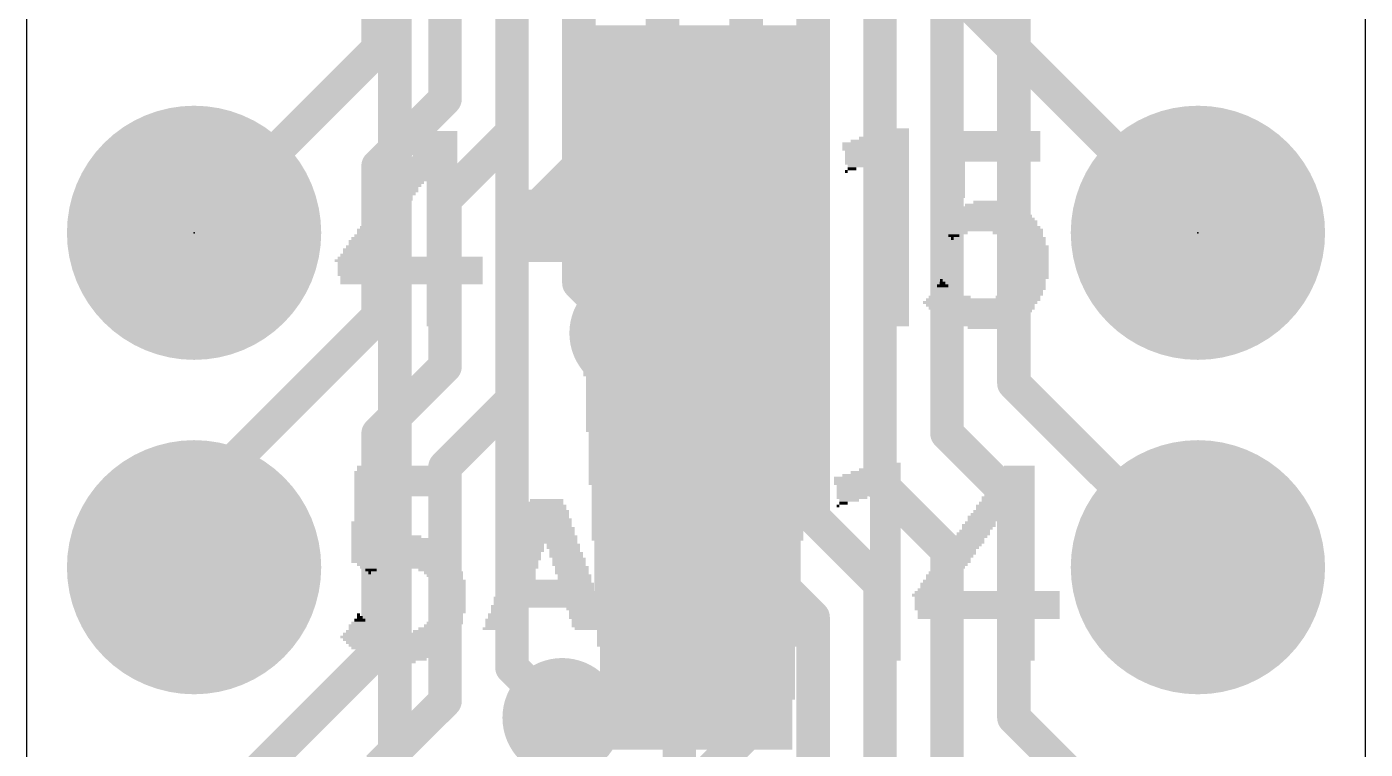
# Model space of a CAD drawing. Extents: x -28.6 to 28.6, y -39.6 to 14.1.
# Drawn here: x -5.08 to 5.08, y -29.32 to -23.84 of the extents above; entities that cross this region are included whole.
import ezdxf

# ---------------------------------------------------------------- set-up
doc = ezdxf.new("R2010")
doc.units = 0
for name, color, linetype in [('1', 12, 'CONTINUOUS'), ('16', 132, 'CONTINUOUS'), ('17', 110, 'CONTINUOUS'), ('18', 110, 'CONTINUOUS'), ('20', 53, 'CONTINUOUS'), ('200', 40, 'CONTINUOUS'), ('201', 6, 'CONTINUOUS'), ('23', 40, 'CONTINUOUS')]:
    doc.layers.add(name, color=color, linetype=linetype)

# ---------------------------------------------------------------- blocks, each defined once
blk = doc.blocks.new('ROUNDP')
at = {"const_width": 0.5}
blk.add_lwpolyline([(0, -0.25, 1), (0, 0.25, 1), (0, -0.25)], format="xyb", dxfattribs=at)
blk = doc.blocks.new('RECT')
blk.add_solid([(-0.5, -0.5), (0.5, -0.5), (-0.5, 0.5), (0.5, 0.5)])
blk = doc.blocks.new('ROUNDV')
at = {"const_width": 0.5}
blk.add_lwpolyline([(0, -0.25, 1), (0, 0.25, 1), (0, -0.25)], format="xyb", dxfattribs=at)

msp = doc.modelspace()

# ---------------------------------------------------------------- linework, layer by layer
at = {"layer": '1', "const_width": 0.254}
for points in [[(-0.254, -24.765), (-0.254, -11.049)], [(-0.889, -11.176), (-0.889, -25.781)], [(-1.397, -11.43), (-1.397, -28.702)], [(-2.286, -21.463), (-2.286, -29.464)], [(1.778, -23.368), (3.81, -25.4)], [(0.381, -25.4), (-0.254, -24.765)], [(0.381, -29.21), (0.381, -25.4)], [(-0.889, -25.781), (-0.508, -26.162)], [(-1.397, -28.702), (-1.016, -29.083)], [(-0.508, -30.099), (0.381, -29.21)]]:
    msp.add_lwpolyline(points, dxfattribs=at)
at = {"layer": '1', "const_width": 0.127}
for points in [[(-0.2091, -24.7201, 1), (-0.2989, -24.8099)], [(-0.3175, -24.765, 1), (-0.1905, -24.765)], [(0.4445, -25.4, 1), (0.3175, -25.4)], [(0.3361, -25.4449, 1), (0.4259, -25.3551)], [(3.7651, -25.4449, 1), (3.8549, -25.3551)], [(-0.8441, -25.7361, 1), (-0.9339, -25.8259)], [(-0.9525, -25.781, 1), (-0.8255, -25.781)], [(-0.5529, -26.2069, 1), (-0.4631, -26.1171)], [(-1.3521, -28.6571, 1), (-1.4419, -28.7469)], [(-1.4605, -28.702, 1), (-1.3335, -28.702)], [(-1.0609, -29.1279, 1), (-0.9711, -29.0381)], [(0.3175, -29.21, 1), (0.4445, -29.21)], [(0.4259, -29.2549, 1), (0.3361, -29.1651)]]:
    msp.add_lwpolyline(points, format="xyb", dxfattribs=at)
at = {"layer": '16', "const_width": 0.254}
for points in [[(1.397, -8.509), (1.397, -27.305)], [(0.889, -9.017), (0.889, -27.559)], [(0.381, -10.16), (0.381, -27.813)], [(1.905, -11.176), (1.905, -26.924)], [(2.413, -11.43), (2.413, -26.543)], [(-2.413, -21.717), (-2.413, -24.003)], [(-1.905, -21.971), (-1.905, -24.384)], [(-1.397, -22.225), (-1.397, -24.638)], [(-0.889, -22.479), (-0.889, -24.892)], [(-2.413, -24.003), (-3.81, -25.4)], [(-1.905, -24.384), (-2.413, -24.892)], [(-1.397, -24.638), (-1.905, -25.146)], [(-2.413, -24.892), (-2.413, -26.035)], [(-0.889, -24.892), (-1.397, -25.4)], [(-1.905, -25.146), (-1.905, -26.416)], [(-1.397, -25.4), (-1.397, -26.67)], [(-2.413, -26.035), (-3.81, -27.432)], [(-0.508, -26.162), (-0.127, -26.543)], [(-1.905, -26.416), (-2.413, -26.924)], [(-0.127, -26.543), (-0.127, -32.893)], [(2.413, -26.543), (3.81, -27.94)], [(-1.397, -26.67), (-1.905, -27.178)], [(-2.413, -26.924), (-2.413, -28.575)], [(1.905, -26.924), (2.413, -27.432)], [(-1.905, -27.178), (-1.905, -28.956)], [(1.397, -27.305), (1.905, -27.813)], [(-3.81, -27.432), (-3.81, -27.94)], [(2.413, -27.432), (2.413, -29.083)], [(0.889, -27.559), (1.397, -28.067)], [(0.381, -27.813), (0.889, -28.321)], [(1.905, -27.813), (1.905, -31.115)], [(1.397, -28.067), (1.397, -31.369)], [(0.889, -28.321), (0.889, -31.623)], [(-2.413, -28.575), (-3.81, -29.972)], [(-1.905, -28.956), (-2.413, -29.464)], [(-1.016, -29.083), (-1.016, -32.766)], [(2.413, -29.083), (3.81, -30.48)]]:
    msp.add_lwpolyline(points, dxfattribs=at)
at = {"layer": '16', "const_width": 0.127}
for points in [[(-2.4765, -24.003, 1), (-2.3495, -24.003)], [(-2.3681, -24.0479, 1), (-2.4579, -23.9581)], [(-1.8601, -24.4289, 1), (-1.9499, -24.3391)], [(-1.9685, -24.384, 1), (-1.8415, -24.384)], [(-1.4605, -24.638, 1), (-1.3335, -24.638)], [(-1.3521, -24.6829, 1), (-1.4419, -24.5931)], [(-2.3495, -24.892, 1), (-2.4765, -24.892)], [(-2.4579, -24.8471, 1), (-2.3681, -24.9369)], [(-0.8441, -24.9369, 1), (-0.9339, -24.8471)], [(-0.9525, -24.892, 1), (-0.8255, -24.892)], [(-1.8415, -25.146, 1), (-1.9685, -25.146)], [(-1.9499, -25.1011, 1), (-1.8601, -25.1909)], [(-3.8549, -25.3551, 1), (-3.7651, -25.4449)], [(-1.3335, -25.4, 1), (-1.4605, -25.4)], [(-1.4419, -25.3551, 1), (-1.3521, -25.4449)], [(-2.4765, -26.035, 1), (-2.3495, -26.035)], [(-2.3681, -26.0799, 1), (-2.4579, -25.9901)], [(-0.4631, -26.1171, 1), (-0.5529, -26.2069)], [(-1.8601, -26.4609, 1), (-1.9499, -26.3711)], [(-1.9685, -26.416, 1), (-1.8415, -26.416)], [(-0.0635, -26.543, 1), (-0.1905, -26.543)], [(-0.1719, -26.5879, 1), (-0.0821, -26.4981)], [(2.4579, -26.4981, 1), (2.3681, -26.5879)], [(2.3495, -26.543, 1), (2.4765, -26.543)], [(-1.4605, -26.67, 1), (-1.3335, -26.67)], [(-1.3521, -26.7149, 1), (-1.4419, -26.6251)], [(-2.3495, -26.924, 1), (-2.4765, -26.924)], [(-2.4579, -26.8791, 1), (-2.3681, -26.9689)], [(1.9499, -26.8791, 1), (1.8601, -26.9689)], [(1.8415, -26.924, 1), (1.9685, -26.924)], [(-1.8415, -27.178, 1), (-1.9685, -27.178)], [(-1.9499, -27.1331, 1), (-1.8601, -27.2229)], [(1.4419, -27.2601, 1), (1.3521, -27.3499)], [(-3.7465, -27.432, 1), (-3.8735, -27.432)], [(-3.8549, -27.3871, 1), (-3.7651, -27.4769)], [(1.3335, -27.305, 1), (1.4605, -27.305)], [(2.4765, -27.432, 1), (2.3495, -27.432)], [(2.3681, -27.4769, 1), (2.4579, -27.3871)], [(0.9339, -27.5141, 1), (0.8441, -27.6039)], [(0.8255, -27.559, 1), (0.9525, -27.559)], [(0.4259, -27.7681, 1), (0.3361, -27.8579)], [(1.9685, -27.813, 1), (1.8415, -27.813)], [(1.8601, -27.8579, 1), (1.9499, -27.7681)], [(0.3175, -27.813, 1), (0.4445, -27.813)], [(3.7651, -27.9849, 1), (3.8549, -27.8951)], [(-3.8735, -27.94, 1), (-3.7465, -27.94)], [(1.4605, -28.067, 1), (1.3335, -28.067)], [(1.3521, -28.1119, 1), (1.4419, -28.0221)], [(0.9525, -28.321, 1), (0.8255, -28.321)], [(0.8441, -28.3659, 1), (0.9339, -28.2761)], [(-2.4765, -28.575, 1), (-2.3495, -28.575)], [(-2.3681, -28.6199, 1), (-2.4579, -28.5301)], [(-1.8601, -29.0009, 1), (-1.9499, -28.9111)], [(-1.9685, -28.956, 1), (-1.8415, -28.956)], [(-0.9525, -29.083, 1), (-1.0795, -29.083)], [(2.4579, -29.0381, 1), (2.3681, -29.1279)], [(2.3495, -29.083, 1), (2.4765, -29.083)]]:
    msp.add_lwpolyline(points, format="xyb", dxfattribs=at)
at = {"layer": '20'}
for p, q in [((-5.08, -38.354), (-5.08, -12.319)), ((5.08, -12.319), (5.08, -38.354))]:
    msp.add_line(p, q, dxfattribs=at)
at = {"layer": '23'}
for p in [(-3.81, -25.4), (3.81, -25.4)]:
    msp.add_point(p, dxfattribs=at)

# ---------------------------------------------------------------- block references
at = {"layer": '17', "xscale": 1.9304, "yscale": 1.9304}
for p in [(-3.81, -25.4), (-3.81, -25.4), (3.81, -25.4), (3.81, -25.4), (-3.81, -27.94), (-3.81, -27.94), (3.81, -27.94), (3.81, -27.94)]:
    msp.add_blockref('ROUNDP', p, dxfattribs=at)
at = {"layer": '18', "xscale": 0.9064, "yscale": 0.9064}
for p in [(-0.508, -26.162), (-0.508, -26.162), (-1.016, -29.083), (-1.016, -29.083)]:
    msp.add_blockref('ROUNDV', p, dxfattribs=at)
at = {"layer": '200', "yscale": 0.0212}
for p, xscale in [((-1.9378, -24.6809), 0.254), ((-1.9272, -24.6386), 0.2328), ((-1.9272, -24.6598), 0.2328), ((1.4276, -24.6809), 0.381), ((1.4593, -24.6598), 0.3175), ((1.4911, -24.6386), 0.254), ((1.5228, -24.6174), 0.1905), ((2.2213, -24.6809), 0.7831), ((2.2319, -24.6386), 0.762), ((2.2319, -24.6598), 0.762), ((-1.9801, -24.7868), 0.3387), ((-1.9696, -24.7656), 0.3175), ((-1.959, -24.7233), 0.2963), ((-1.959, -24.7444), 0.2963), ((-1.9484, -24.7021), 0.2752), ((1.3641, -24.7233), 0.508), ((1.3641, -24.7444), 0.508), ((1.3641, -24.7656), 0.508), ((1.3746, -24.7868), 0.4868), ((1.3958, -24.7021), 0.4445), ((2.2213, -24.7021), 0.7831), ((2.2213, -24.7233), 0.7831), ((2.2213, -24.7444), 0.7831), ((2.2213, -24.7656), 0.7831), ((2.2213, -24.7868), 0.7831), ((-2.0119, -24.8714), 0.4022), ((-2.0119, -24.8926), 0.4022), ((-2.0013, -24.8503), 0.381), ((-1.9907, -24.8291), 0.3598), ((-1.9801, -24.8079), 0.3387), ((1.3746, -24.8079), 0.4868), ((1.3746, -24.8291), 0.4868), ((1.3746, -24.8503), 0.4868), ((1.2476, -24.8714), 0.2328), ((1.2265, -24.8926), 0.1482), ((1.5016, -24.8714), 0.2328), ((1.5016, -24.8926), 0.2328), ((1.9355, -24.8714), 0.2117), ((1.9355, -24.8926), 0.2117), ((2.2213, -24.8079), 0.7831), ((2.2213, -24.8291), 0.7831), ((2.2213, -24.8503), 0.7831), ((-2.0542, -24.9984), 0.4868), ((-2.0436, -24.9773), 0.4656), ((-2.0331, -24.9349), 0.4445), ((-2.0331, -24.9561), 0.4445), ((-2.0225, -24.9138), 0.4233), ((1.1418, -24.9349), 0.0212), ((1.1841, -24.9138), 0.0635), ((1.5016, -24.9138), 0.2328), ((1.5016, -24.9349), 0.2328), ((1.5016, -24.9561), 0.2328), ((1.5016, -24.9773), 0.2328), ((1.5016, -24.9984), 0.2328), ((1.9355, -24.9138), 0.2117), ((1.9355, -24.9349), 0.2117), ((1.9355, -24.9561), 0.2117), ((1.9355, -24.9773), 0.2117), ((1.9355, -24.9984), 0.2117), ((-2.2341, -25.0831), 0.254), ((-2.2447, -25.1042), 0.2328), ((-2.2235, -25.0619), 0.2328), ((-2.1918, -25.0196), 0.254), ((-2.2024, -25.0408), 0.2328), ((-1.9272, -25.0196), 0.2328), ((-1.9272, -25.0408), 0.2328), ((-1.9272, -25.0619), 0.2328), ((-1.9272, -25.0831), 0.2328), ((-1.9272, -25.1042), 0.2328), ((-1.197, -25.0831), 0.5503), ((-1.197, -25.1042), 0.5503), ((1.5016, -25.0196), 0.2328), ((1.5016, -25.0408), 0.2328), ((1.5016, -25.0619), 0.2328), ((1.5016, -25.0831), 0.2328), ((1.5016, -25.1042), 0.2328), ((1.925, -25.0619), 0.2328), ((1.925, -25.0831), 0.2328), ((1.925, -25.1042), 0.2328), ((1.9355, -25.0196), 0.2117), ((1.9355, -25.0408), 0.2117), ((-2.2976, -25.1677), 0.254), ((-2.3082, -25.1889), 0.2328), ((-2.2765, -25.1466), 0.254), ((-2.2659, -25.1254), 0.2328), ((-1.9272, -25.1254), 0.2328), ((-1.9272, -25.1466), 0.2328), ((-1.9272, -25.1677), 0.2328), ((-1.9272, -25.1889), 0.2328), ((-1.197, -25.1254), 0.5503), ((-1.197, -25.1466), 0.5503), ((-1.197, -25.1677), 0.5503), ((-1.197, -25.1889), 0.5503), ((1.5016, -25.1254), 0.2328), ((1.5016, -25.1466), 0.2328), ((1.5016, -25.1677), 0.2328), ((1.5016, -25.1889), 0.2328), ((1.925, -25.1254), 0.2328), ((1.9144, -25.1466), 0.2117), ((1.9144, -25.1677), 0.2117), ((1.9144, -25.1889), 0.2117), ((2.2319, -25.1889), 0.381), ((2.2213, -25.1677), 0.2328), ((-2.3823, -25.2947), 0.254), ((-2.3717, -25.2736), 0.2328), ((-2.34, -25.2312), 0.254), ((-2.3505, -25.2524), 0.2328), ((-2.3188, -25.2101), 0.254), ((-1.9272, -25.2101), 0.2328), ((-1.9272, -25.2312), 0.2328), ((-1.9272, -25.2524), 0.2328), ((-1.9272, -25.2736), 0.2328), ((-1.9272, -25.2947), 0.2328), ((-1.197, -25.2101), 0.5503), ((-1.197, -25.2312), 0.5503), ((-1.197, -25.2524), 0.5503), ((-1.197, -25.2736), 0.5503), ((-1.197, -25.2947), 0.5503), ((1.5016, -25.2101), 0.2328), ((1.5016, -25.2312), 0.2328), ((1.5016, -25.2524), 0.2328), ((1.5016, -25.2736), 0.2328), ((1.5016, -25.2947), 0.2328), ((2.1578, -25.2312), 0.6985), ((2.1789, -25.2736), 0.7408), ((2.1895, -25.2947), 0.762), ((2.1366, -25.2101), 0.6561), ((2.1684, -25.2524), 0.7196), ((-2.4458, -25.3794), 0.254), ((-2.4564, -25.4006), 0.2328), ((-2.4246, -25.3582), 0.254), ((-2.4035, -25.3159), 0.254), ((-2.414, -25.3371), 0.2328), ((-1.9272, -25.3159), 0.2328), ((-1.9272, -25.3371), 0.2328), ((-1.9272, -25.3582), 0.2328), ((-1.9272, -25.3794), 0.2328), ((-1.9272, -25.4006), 0.2328), ((-1.197, -25.3159), 0.5503), ((-1.197, -25.3371), 0.5503), ((-1.197, -25.3582), 0.5503), ((-1.197, -25.3794), 0.5503), ((-1.197, -25.4006), 0.5503), ((1.5016, -25.3159), 0.2328), ((1.5016, -25.3371), 0.2328), ((1.5016, -25.3582), 0.2328), ((1.5016, -25.3794), 0.2328), ((1.5016, -25.4006), 0.2328), ((2.2001, -25.3159), 0.7831), ((2.2001, -25.3371), 0.7831), ((2.2107, -25.3582), 0.8043), ((2.2424, -25.3794), 0.7831), ((1.9673, -25.4006), 0.1905), ((2.4435, -25.4006), 0.381), ((-2.5305, -25.5064), 0.254), ((-2.5093, -25.4641), 0.254), ((-2.5199, -25.4852), 0.2328), ((-2.4881, -25.4429), 0.254), ((-2.4775, -25.4217), 0.2328), ((-1.9272, -25.4217), 0.2328), ((-1.9272, -25.4429), 0.2328), ((-1.9272, -25.4641), 0.2328), ((-1.9272, -25.4852), 0.2328), ((-1.9272, -25.5064), 0.2328), ((-1.197, -25.4217), 0.5503), ((-1.197, -25.4429), 0.5503), ((-1.197, -25.4641), 0.5503), ((-1.197, -25.4852), 0.5503), ((-1.197, -25.5064), 0.5503), ((1.5016, -25.4217), 0.2328), ((1.5016, -25.4429), 0.2328), ((1.5016, -25.4641), 0.2328), ((1.5016, -25.4852), 0.2328), ((1.5016, -25.5064), 0.2328), ((1.9567, -25.4217), 0.0847), ((1.9461, -25.4429), 0.0212), ((2.4753, -25.4217), 0.3175), ((2.507, -25.4429), 0.2963), ((2.5176, -25.4641), 0.2752), ((2.5282, -25.4852), 0.254), ((2.5388, -25.5064), 0.2752), ((-2.1812, -25.6122), 1.1218), ((-2.1706, -25.5911), 1.1006), ((-2.5728, -25.5699), 0.254), ((-2.5516, -25.5276), 0.254), ((-2.5622, -25.5487), 0.2328), ((-1.9272, -25.5276), 0.2328), ((-1.9272, -25.5487), 0.2328), ((-1.9272, -25.5699), 0.2328), ((-1.197, -25.5276), 0.5503), ((-1.197, -25.5487), 0.5503), ((-1.197, -25.5699), 0.5503), ((-1.197, -25.5911), 0.5503), ((-1.197, -25.6122), 0.5503), ((1.5016, -25.5276), 0.2328), ((1.5016, -25.5487), 0.2328), ((1.5016, -25.5699), 0.2328), ((1.5016, -25.5911), 0.2328), ((1.5016, -25.6122), 0.2328), ((2.5493, -25.5276), 0.254), ((2.5493, -25.5487), 0.254), ((2.5599, -25.5699), 0.2328), ((2.5599, -25.5911), 0.2328), ((2.5599, -25.6122), 0.2328), ((-2.1706, -25.6334), 1.1006), ((-2.1706, -25.6546), 1.1006), ((-2.1706, -25.6757), 1.1006), ((-2.1706, -25.6969), 1.1006), ((1.5016, -25.6334), 0.2328), ((1.5016, -25.6546), 0.2328), ((1.5016, -25.6757), 0.2328), ((1.5016, -25.6969), 0.2328), ((2.5599, -25.6334), 0.2328), ((2.5599, -25.6546), 0.2328), ((2.5599, -25.6757), 0.2328), ((2.5599, -25.6969), 0.2328), ((-2.1706, -25.7181), 1.1006), ((-2.1601, -25.7392), 1.0795), ((-2.1601, -25.7604), 1.0795), ((-2.1601, -25.7816), 1.0795), ((-1.9272, -25.8027), 0.2328), ((1.5016, -25.7181), 0.2328), ((1.5016, -25.7392), 0.2328), ((1.5016, -25.7604), 0.2328), ((1.5016, -25.7816), 0.2328), ((1.5016, -25.8027), 0.2328), ((1.872, -25.8027), 0.0847), ((1.8615, -25.7604), 0.0212), ((1.872, -25.7816), 0.0423), ((2.5282, -25.7816), 0.254), ((2.5282, -25.8027), 0.254), ((2.5493, -25.7392), 0.254), ((2.5388, -25.7604), 0.2328), ((2.5599, -25.7181), 0.2328), ((-1.9272, -25.8239), 0.2328), ((-1.9272, -25.8451), 0.2328), ((-1.9272, -25.8662), 0.2328), ((-1.9272, -25.8874), 0.2328), ((-1.9272, -25.9085), 0.2328), ((1.5016, -25.8239), 0.2328), ((1.5016, -25.8451), 0.2328), ((1.5016, -25.8662), 0.2328), ((1.5016, -25.8874), 0.2328), ((1.5016, -25.9085), 0.2328), ((2.1789, -25.9085), 0.8678), ((1.925, -25.8874), 0.3175), ((1.8826, -25.8451), 0.1905), ((1.9038, -25.8662), 0.2328), ((1.8826, -25.8239), 0.1482), ((2.4435, -25.8874), 0.3387), ((2.4753, -25.8662), 0.3175), ((2.4964, -25.8451), 0.2752), ((2.5176, -25.8239), 0.2752), ((-1.9272, -25.9297), 0.2328), ((-1.9272, -25.9509), 0.2328), ((-1.9272, -25.972), 0.2328), ((-1.9272, -25.9932), 0.2328), ((-1.9272, -26.0144), 0.2328), ((1.5016, -25.9297), 0.2328), ((1.5016, -25.9509), 0.2328), ((1.5016, -25.972), 0.2328), ((1.5016, -25.9932), 0.2328), ((1.5016, -26.0144), 0.2328), ((2.1578, -25.9297), 0.8678), ((2.1578, -25.9509), 0.8255), ((2.1684, -25.972), 0.8043), ((2.1684, -25.9932), 0.762), ((2.1684, -26.0144), 0.7196), ((-1.9272, -26.0355), 0.2328), ((-1.9272, -26.0567), 0.2328), ((-1.9272, -26.0779), 0.2328), ((-1.9272, -26.099), 0.2328), ((1.5016, -26.0355), 0.2328), ((1.5016, -26.0567), 0.2328), ((1.5016, -26.0779), 0.2328), ((1.5016, -26.099), 0.2328), ((2.1684, -26.0355), 0.635), ((2.1789, -26.0567), 0.5715), ((2.1789, -26.0779), 0.4868), ((2.1789, -26.099), 0.4022), ((2.1789, -26.1202), 0.2328), ((-2.2024, -27.2208), 0.7831), ((-2.1918, -27.1785), 0.762), ((-2.1918, -27.1997), 0.762), ((1.3641, -27.2208), 0.381), ((1.3958, -27.1997), 0.3175), ((1.4276, -27.1785), 0.254), ((1.4593, -27.1573), 0.1905), ((2.4435, -27.2208), 0.254), ((2.4541, -27.1785), 0.2328), ((2.4541, -27.1997), 0.2328), ((-2.2024, -27.242), 0.7831), ((-2.2024, -27.2632), 0.7831), ((-2.2024, -27.2843), 0.7831), ((-2.2024, -27.3055), 0.7831), ((-2.2024, -27.3267), 0.7831), ((1.3006, -27.2632), 0.508), ((1.3006, -27.2843), 0.508), ((1.3006, -27.3055), 0.508), ((1.3111, -27.3267), 0.4868), ((1.3323, -27.242), 0.4445), ((2.4012, -27.3267), 0.3387), ((2.4118, -27.3055), 0.3175), ((2.4223, -27.2632), 0.2963), ((2.4223, -27.2843), 0.2963), ((2.4329, -27.242), 0.2752), ((-2.4881, -27.4113), 0.2117), ((-2.4881, -27.4325), 0.2117), ((-2.2024, -27.3478), 0.7831), ((-2.2024, -27.369), 0.7831), ((-2.2024, -27.3902), 0.7831), ((-1.1335, -27.4325), 0.254), ((1.3111, -27.3478), 0.4868), ((1.3111, -27.369), 0.4868), ((1.3111, -27.3902), 0.4868), ((1.1841, -27.4113), 0.2328), ((1.163, -27.4325), 0.1482), ((1.4381, -27.4113), 0.2328), ((1.4381, -27.4325), 0.2328), ((2.3694, -27.4113), 0.4022), ((2.3694, -27.4325), 0.4022), ((2.38, -27.3902), 0.381), ((2.3906, -27.369), 0.3598), ((2.4012, -27.3478), 0.3387), ((-2.4881, -27.4537), 0.2117), ((-2.4881, -27.4748), 0.2117), ((-2.4881, -27.496), 0.2117), ((-2.4881, -27.5172), 0.2117), ((-2.4881, -27.5383), 0.2117), ((-1.1335, -27.5172), 0.3387), ((-1.1335, -27.5383), 0.3387), ((-1.1441, -27.4537), 0.2752), ((-1.1335, -27.4748), 0.2963), ((-1.1335, -27.496), 0.2963), ((1.0783, -27.4748), 0.0212), ((1.1206, -27.4537), 0.0635), ((1.4381, -27.4537), 0.2328), ((1.4381, -27.4748), 0.2328), ((1.4381, -27.496), 0.2328), ((1.4381, -27.5172), 0.2328), ((1.4381, -27.5383), 0.2328), ((2.3271, -27.5383), 0.4868), ((2.3377, -27.5172), 0.4656), ((2.3483, -27.4748), 0.4445), ((2.3483, -27.496), 0.4445), ((2.3588, -27.4537), 0.4233), ((-2.4987, -27.6018), 0.2328), ((-2.4987, -27.623), 0.2328), ((-2.4987, -27.6441), 0.2328), ((-2.4881, -27.5595), 0.2117), ((-2.4881, -27.5806), 0.2117), ((-1.1441, -27.623), 0.4022), ((-1.1335, -27.6441), 0.4233), ((-1.1441, -27.5595), 0.3598), ((-1.1335, -27.5806), 0.381), ((-1.1335, -27.6018), 0.381), ((1.4381, -27.5595), 0.2328), ((1.4381, -27.5806), 0.2328), ((1.4381, -27.6018), 0.2328), ((1.4381, -27.623), 0.2328), ((1.4381, -27.6441), 0.2328), ((2.1472, -27.623), 0.254), ((2.1366, -27.6441), 0.2328), ((2.1578, -27.6018), 0.2328), ((2.1895, -27.5595), 0.254), ((2.1789, -27.5806), 0.2328), ((2.4541, -27.5595), 0.2328), ((2.4541, -27.5806), 0.2328), ((2.4541, -27.6018), 0.2328), ((2.4541, -27.623), 0.2328), ((2.4541, -27.6441), 0.2328), ((-2.4987, -27.6653), 0.2328), ((-2.5093, -27.6865), 0.2117), ((-2.5093, -27.7076), 0.2117), ((-2.5093, -27.7288), 0.2117), ((-2.1918, -27.7288), 0.381), ((-2.2024, -27.7076), 0.2328), ((-1.1441, -27.6865), 0.4445), ((-1.1335, -27.7076), 0.4656), ((-1.1335, -27.7288), 0.4656), ((-1.1335, -27.6653), 0.4233), ((1.4381, -27.6653), 0.2328), ((1.4381, -27.6865), 0.2328), ((1.4381, -27.7076), 0.2328), ((1.4381, -27.7288), 0.2328), ((2.0837, -27.7076), 0.254), ((2.0731, -27.7288), 0.2328), ((2.1049, -27.6865), 0.254), ((2.1154, -27.6653), 0.2328), ((2.4541, -27.6653), 0.2328), ((2.4541, -27.6865), 0.2328), ((2.4541, -27.7076), 0.2328), ((2.4541, -27.7288), 0.2328), ((-2.287, -27.75), 0.6561), ((-2.2659, -27.7711), 0.6985), ((-2.2553, -27.7923), 0.7196), ((-2.2447, -27.8135), 0.7408), ((-2.2341, -27.8346), 0.762), ((-1.2817, -27.8135), 0.254), ((-1.2923, -27.8346), 0.2328), ((-1.1441, -27.75), 0.4868), ((-1.2711, -27.7711), 0.2328), ((-1.2711, -27.7923), 0.2328), ((-1.0065, -27.7711), 0.254), ((-1.0065, -27.7923), 0.254), ((-0.9959, -27.8135), 0.2328), ((-0.9853, -27.8346), 0.254), ((1.4381, -27.75), 0.2328), ((1.4381, -27.7711), 0.2328), ((1.4381, -27.7923), 0.2328), ((1.4381, -27.8135), 0.2328), ((1.4381, -27.8346), 0.2328), ((1.999, -27.8346), 0.254), ((2.0096, -27.8135), 0.2328), ((2.0414, -27.7711), 0.254), ((2.0308, -27.7923), 0.2328), ((2.0625, -27.75), 0.254), ((2.4541, -27.75), 0.2328), ((2.4541, -27.7711), 0.2328), ((2.4541, -27.7923), 0.2328), ((2.4541, -27.8135), 0.2328), ((2.4541, -27.8346), 0.2328), ((-2.2235, -27.8558), 0.7831), ((-2.2235, -27.877), 0.7831), ((-2.213, -27.8981), 0.8043), ((-2.1812, -27.9193), 0.7831), ((-2.4564, -27.9405), 0.1905), ((-1.9801, -27.9405), 0.381), ((-1.324, -27.9405), 0.254), ((-1.3028, -27.877), 0.254), ((-1.3134, -27.8981), 0.2328), ((-1.3134, -27.9193), 0.2328), ((-1.2923, -27.8558), 0.2328), ((-0.9853, -27.8558), 0.254), ((-0.9642, -27.877), 0.254), ((-0.9642, -27.8981), 0.254), ((-0.9642, -27.9193), 0.254), ((-0.943, -27.9405), 0.254), ((1.4381, -27.8558), 0.2328), ((1.4381, -27.877), 0.2328), ((1.4381, -27.8981), 0.2328), ((1.4381, -27.9193), 0.2328), ((1.4381, -27.9405), 0.2328), ((1.9355, -27.9193), 0.254), ((1.925, -27.9405), 0.2328), ((1.9567, -27.8981), 0.254), ((1.9779, -27.8558), 0.254), ((1.9673, -27.877), 0.2328), ((2.4541, -27.8558), 0.2328), ((2.4541, -27.877), 0.2328), ((2.4541, -27.8981), 0.2328), ((2.4541, -27.9193), 0.2328), ((2.4541, -27.9405), 0.2328), ((-2.467, -27.9616), 0.0847), ((-2.4775, -27.9828), 0.0212), ((-1.9484, -27.9616), 0.3175), ((-1.9166, -27.9828), 0.2963), ((-1.9061, -28.004), 0.2752), ((-1.8955, -28.0251), 0.254), ((-1.8849, -28.0463), 0.2752), ((-1.1441, -28.0463), 0.6985), ((-1.3452, -27.9828), 0.254), ((-1.3452, -28.004), 0.254), ((-1.3452, -28.0251), 0.254), ((-1.3346, -27.9616), 0.2328), ((-0.943, -27.9616), 0.254), ((-0.943, -27.9828), 0.254), ((-0.9219, -28.004), 0.254), ((-0.9219, -28.0251), 0.254), ((1.4381, -27.9616), 0.2328), ((1.4381, -27.9828), 0.2328), ((1.4381, -28.004), 0.2328), ((1.4381, -28.0251), 0.2328), ((1.4381, -28.0463), 0.2328), ((1.8509, -28.0463), 0.254), ((1.872, -28.004), 0.254), ((1.8615, -28.0251), 0.2328), ((1.8932, -27.9828), 0.254), ((1.9038, -27.9616), 0.2328), ((2.4541, -27.9616), 0.2328), ((2.4541, -27.9828), 0.2328), ((2.4541, -28.004), 0.2328), ((2.4541, -28.0251), 0.2328), ((2.4541, -28.0463), 0.2328), ((-1.8743, -28.0675), 0.254), ((-1.8743, -28.0886), 0.254), ((-1.8637, -28.1098), 0.2328), ((-1.8637, -28.131), 0.2328), ((-1.8637, -28.1521), 0.2328), ((-1.1441, -28.1098), 0.7408), ((-1.1335, -28.131), 0.762), ((-1.1335, -28.1521), 0.762), ((-1.1335, -28.0675), 0.7196), ((-1.1335, -28.0886), 0.7196), ((1.4381, -28.0675), 0.2328), ((1.4381, -28.0886), 0.2328), ((1.4381, -28.1098), 0.2328), ((1.4381, -28.131), 0.2328), ((1.4381, -28.1521), 0.2328), ((2.2001, -28.1521), 1.1218), ((2.2107, -28.131), 1.1006), ((1.8085, -28.1098), 0.254), ((1.8297, -28.0675), 0.254), ((1.8191, -28.0886), 0.2328), ((2.4541, -28.0675), 0.2328), ((2.4541, -28.0886), 0.2328), ((2.4541, -28.1098), 0.2328), ((-1.8637, -28.1733), 0.2328), ((-1.8637, -28.1945), 0.2328), ((-1.8637, -28.2156), 0.2328), ((-1.8637, -28.2368), 0.2328), ((-1.1335, -28.2368), 0.8466), ((-1.1441, -28.1733), 0.7831), ((-1.1335, -28.1945), 0.8043), ((-1.1335, -28.2156), 0.8043), ((1.4381, -28.1733), 0.2328), ((1.4381, -28.1945), 0.2328), ((1.4381, -28.2156), 0.2328), ((1.4381, -28.2368), 0.2328), ((2.2107, -28.1733), 1.1006), ((2.2107, -28.1945), 1.1006), ((2.2107, -28.2156), 1.1006), ((2.2107, -28.2368), 1.1006), ((-2.5516, -28.3426), 0.0847), ((-2.5622, -28.3003), 0.0212), ((-2.5516, -28.3215), 0.0423), ((-1.8955, -28.3215), 0.254), ((-1.8955, -28.3426), 0.254), ((-1.8743, -28.2791), 0.254), ((-1.8849, -28.3003), 0.2328), ((-1.8637, -28.258), 0.2328), ((-1.4616, -28.3426), 0.2752), ((-1.4404, -28.3003), 0.2752), ((-1.451, -28.3215), 0.254), ((-1.4298, -28.258), 0.254), ((-1.4298, -28.2791), 0.254), ((-0.8478, -28.258), 0.2752), ((-0.8372, -28.2791), 0.254), ((-0.8266, -28.3003), 0.2752), ((-0.8266, -28.3215), 0.2752), ((-0.816, -28.3426), 0.254), ((1.4381, -28.258), 0.2328), ((1.4381, -28.2791), 0.2328), ((1.4381, -28.3003), 0.2328), ((1.4381, -28.3215), 0.2328), ((1.4381, -28.3426), 0.2328), ((2.2107, -28.258), 1.1006), ((2.2213, -28.2791), 1.0795), ((2.2213, -28.3003), 1.0795), ((2.2213, -28.3215), 1.0795), ((2.4541, -28.3426), 0.2328), ((-2.2447, -28.4484), 0.8678), ((-2.4987, -28.4273), 0.3175), ((-2.5199, -28.4061), 0.2328), ((-2.541, -28.3849), 0.1905), ((-2.541, -28.3638), 0.1482), ((-1.9801, -28.4273), 0.3387), ((-1.9484, -28.4061), 0.3175), ((-1.9272, -28.3849), 0.2752), ((-1.9061, -28.3638), 0.2752), ((-1.4827, -28.4061), 0.2752), ((-1.4722, -28.3638), 0.254), ((-1.4722, -28.3849), 0.254), ((-0.8054, -28.3638), 0.2752), ((-0.8054, -28.3849), 0.2752), ((-0.7843, -28.4061), 0.2752), ((1.4381, -28.3638), 0.2328), ((1.4381, -28.3849), 0.2328), ((1.4381, -28.4061), 0.2328), ((1.4381, -28.4273), 0.2328), ((1.4381, -28.4484), 0.2328), ((2.4541, -28.3638), 0.2328), ((2.4541, -28.3849), 0.2328), ((2.4541, -28.4061), 0.2328), ((2.4541, -28.4273), 0.2328), ((2.4541, -28.4484), 0.2328), ((-2.2659, -28.4696), 0.8678), ((-2.2659, -28.4908), 0.8255), ((-2.2553, -28.5119), 0.8043), ((-2.2553, -28.5331), 0.762), ((-2.2553, -28.5543), 0.7196), ((1.4381, -28.4696), 0.2328), ((1.4381, -28.4908), 0.2328), ((1.4381, -28.5119), 0.2328), ((1.4381, -28.5331), 0.2328), ((1.4381, -28.5543), 0.2328), ((2.4541, -28.4696), 0.2328), ((2.4541, -28.4908), 0.2328), ((2.4541, -28.5119), 0.2328), ((2.4541, -28.5331), 0.2328), ((2.4541, -28.5543), 0.2328), ((-2.2553, -28.5754), 0.635), ((-2.2447, -28.5966), 0.5715), ((-2.2447, -28.6178), 0.4868), ((-2.2447, -28.6389), 0.4022), ((-2.2447, -28.6601), 0.2328), ((1.4381, -28.5754), 0.2328), ((1.4381, -28.5966), 0.2328), ((1.4381, -28.6178), 0.2328), ((1.4381, -28.6389), 0.2328), ((2.4541, -28.5754), 0.2328), ((2.4541, -28.5966), 0.2328), ((2.4541, -28.6178), 0.2328), ((2.4541, -28.6389), 0.2328)]:
    msp.add_blockref('RECT', p, dxfattribs=dict(at, xscale=xscale))
at = {"layer": '201', "yscale": 0.0212, "rotation": 180}
for p, xscale in [((0.0117, -23.8343), 1.9473), ((0.0117, -23.8555), 1.9473), ((0.0117, -23.8766), 1.9473), ((0.0117, -23.8978), 1.9473), ((0.0117, -23.919), 1.9473), ((0.0117, -23.9401), 1.9473), ((0.0117, -23.9613), 1.9473), ((0.0117, -23.9825), 1.9473), ((0.0117, -24.0036), 1.9473), ((0.0117, -24.0248), 1.9473), ((0.0117, -24.046), 1.9473), ((0.0117, -24.0671), 1.9473), ((0.0117, -24.0883), 1.9473), ((0.0117, -24.1095), 1.9473), ((0.0117, -24.1306), 1.9473), ((0.0117, -24.1518), 1.9473), ((0.0117, -24.173), 1.9473), ((0.0117, -24.1941), 1.9473), ((0.0117, -24.2153), 1.9473), ((0.0117, -24.2364), 1.9473), ((0.0117, -24.2576), 1.9473), ((0.0117, -24.2788), 1.9049), ((0.0117, -24.2999), 1.9049), ((0.0117, -24.3211), 1.9049), ((0.0117, -24.3423), 1.9049), ((0.0117, -24.3634), 1.9049), ((0.0117, -24.3846), 1.9049), ((0.0117, -24.4058), 1.9049), ((0.0117, -24.4269), 1.9049), ((0.0117, -24.4481), 1.9049), ((0.0117, -24.4693), 1.9049), ((0.0117, -24.4904), 1.9049), ((0.0117, -24.5116), 1.9049), ((0.0117, -24.5328), 1.9049), ((0.0117, -24.5539), 1.9049), ((0.0117, -24.5751), 1.9049), ((0.0117, -24.5963), 1.9049), ((0.0117, -24.6174), 1.9049), ((0.0117, -24.6386), 1.9049), ((0.0117, -24.6598), 1.9049), ((0.0117, -24.6809), 1.9049), ((0.0117, -24.7021), 1.9049), ((0.0117, -24.7233), 1.9049), ((0.0117, -24.7444), 1.8626), ((0.0117, -24.7656), 1.8626), ((0.0117, -24.7868), 1.8626), ((0.0117, -24.8079), 1.8626), ((0.0117, -24.8291), 1.8626), ((0.0117, -24.8503), 1.8626), ((0.0117, -24.8714), 1.8626), ((0.0117, -24.8926), 1.8626), ((0.0117, -24.9138), 1.8626), ((0.0117, -24.9349), 1.8626), ((0.0117, -24.9561), 1.8626), ((0.0117, -24.9773), 1.8626), ((0.0117, -24.9984), 1.8626), ((0.0117, -25.0196), 1.8626), ((0.0117, -25.0408), 1.8626), ((0.0117, -25.0619), 1.8626), ((0.0117, -25.0831), 1.8626), ((0.0117, -25.1042), 1.8626), ((0.0117, -25.1254), 1.8626), ((0.0117, -25.1466), 1.8626), ((0.0117, -25.1677), 1.8626), ((0.0117, -25.1889), 1.8203), ((0.0117, -25.2101), 1.8203), ((0.0117, -25.2312), 1.8203), ((0.0117, -25.2524), 1.8203), ((0.0117, -25.2736), 1.8203), ((0.0117, -25.2947), 1.8203), ((0.0117, -25.3159), 1.8203), ((0.0117, -25.3371), 1.8203), ((0.0117, -25.3582), 1.8203), ((0.0117, -25.3794), 1.8203), ((0.0117, -25.4006), 1.8203), ((0.0117, -25.4217), 1.8203), ((0.0117, -25.4429), 1.8203), ((0.0117, -25.4641), 1.8203), ((0.0117, -25.4852), 1.8203), ((0.0117, -25.5064), 1.8203), ((0.0117, -25.5276), 1.8203), ((0.0117, -25.5487), 1.8203), ((0.0117, -25.5699), 1.8203), ((0.0117, -25.5911), 1.8203), ((0.0117, -25.6122), 1.8203), ((0.0117, -25.6334), 1.7779), ((0.0117, -25.6546), 1.7779), ((0.0117, -25.6757), 1.7779), ((0.0117, -25.6969), 1.7779), ((0.0117, -25.7181), 1.7779), ((0.0117, -25.7392), 1.7779), ((0.0117, -25.7604), 1.7779), ((0.0117, -25.7816), 1.7779), ((0.0117, -25.8027), 1.7779), ((0.0117, -25.8239), 1.7779), ((0.0117, -25.8451), 1.7779), ((0.0117, -25.8662), 1.7779), ((0.0117, -25.8874), 1.7779), ((0.0117, -25.9085), 1.7779), ((0.0117, -25.9297), 1.7779), ((0.0117, -25.9509), 1.7779), ((0.0117, -25.972), 1.7779), ((0.0117, -25.9932), 1.7779), ((0.0117, -26.0144), 1.7779), ((0.0117, -26.0355), 1.7779), ((0.0117, -26.0567), 1.7356), ((0.0117, -26.0779), 1.7356), ((0.0117, -26.099), 1.7356), ((0.0117, -26.1202), 1.7356), ((0.0117, -26.1414), 1.7356), ((0.0117, -26.1625), 1.7356), ((0.0117, -26.1837), 1.7356), ((0.0117, -26.2049), 1.7356), ((0.0117, -26.226), 1.7356), ((0.0117, -26.2472), 1.7356), ((0.0117, -26.2684), 1.7356), ((0.0117, -26.2895), 1.7356), ((0.0117, -26.3107), 1.7356), ((0.0117, -26.3319), 1.7356), ((0.0117, -26.353), 1.7356), ((0.0117, -26.3742), 1.7356), ((0.0117, -26.3954), 1.7356), ((0.0117, -26.4165), 1.7356), ((0.0117, -26.4377), 1.7356), ((0.0117, -26.4589), 1.7356), ((0.0117, -26.48), 1.7356), ((0.0117, -26.5012), 1.6933), ((0.0117, -26.5224), 1.6933), ((0.0117, -26.5435), 1.6933), ((0.0117, -26.5647), 1.6933), ((0.0117, -26.5859), 1.6933), ((0.0117, -26.607), 1.6933), ((0.0117, -26.6282), 1.6933), ((0.0117, -26.6494), 1.6933), ((0.0117, -26.6705), 1.6933), ((0.0117, -26.6917), 1.6933), ((0.0117, -26.7128), 1.6933), ((0.0117, -26.734), 1.6933), ((0.0117, -26.7552), 1.6933), ((0.0117, -26.7763), 1.6933), ((0.0117, -26.7975), 1.6933), ((0.0117, -26.8187), 1.6933), ((0.0117, -26.8398), 1.6933), ((0.0117, -26.861), 1.6933), ((0.0117, -26.8822), 1.6933), ((0.0011, -26.9033), 1.6721), ((0.0117, -26.9245), 1.6509), ((0.0117, -26.9457), 1.6509), ((0.0117, -26.9668), 1.6509), ((0.0117, -26.988), 1.6509), ((0.0117, -27.0092), 1.6509), ((0.0117, -27.0303), 1.6509), ((0.0117, -27.0515), 1.6509), ((0.0117, -27.0727), 1.6509), ((0.0117, -27.0938), 1.6509), ((0.0117, -27.115), 1.6509), ((0.0117, -27.1362), 1.6509), ((0.0117, -27.1573), 1.6509), ((0.0117, -27.1785), 1.6509), ((0.0117, -27.1997), 1.6509), ((0.0117, -27.2208), 1.6509), ((0.0117, -27.242), 1.6509), ((0.0117, -27.2632), 1.6509), ((0.0117, -27.2843), 1.6509), ((0.0117, -27.3055), 1.6509), ((0.0117, -27.3267), 1.6086), ((0.0117, -27.3478), 1.6086), ((0.0117, -27.369), 1.6086), ((0.0117, -27.3902), 1.6086), ((0.0117, -27.4113), 1.6086), ((0.0117, -27.4325), 1.6086), ((0.0117, -27.4537), 1.6086), ((0.0117, -27.4748), 1.6086), ((0.0117, -27.496), 1.6086), ((0.0117, -27.5172), 1.6086), ((0.0117, -27.5383), 1.6086), ((0.0117, -27.5595), 1.6086), ((0.0117, -27.5806), 1.6086), ((0.0117, -27.6018), 1.6086), ((0.0117, -27.623), 1.6086), ((0.0117, -27.6441), 1.6086), ((0.0117, -27.6653), 1.6086), ((0.0117, -27.6865), 1.6086), ((0.0117, -27.7076), 1.6086), ((0.0117, -27.7288), 1.6086), ((0.0117, -27.75), 1.5663), ((0.0117, -27.7711), 1.5663), ((0.0117, -27.7923), 1.5663), ((0.0117, -27.8135), 1.5663), ((0.0117, -27.8346), 1.5663), ((0.0117, -27.8558), 1.5663), ((0.0117, -27.877), 1.5663), ((0.0117, -27.8981), 1.5663), ((0.0117, -27.9193), 1.5663), ((0.0117, -27.9405), 1.5663), ((0.0117, -27.9616), 1.5663), ((0.0117, -27.9828), 1.5663), ((0.0117, -28.004), 1.5663), ((0.0117, -28.0251), 1.5663), ((0.0117, -28.0463), 1.5663), ((0.0117, -28.0675), 1.5663), ((0.0117, -28.0886), 1.5663), ((0.0117, -28.1098), 1.5663), ((0.0117, -28.131), 1.5663), ((0.0117, -28.1521), 1.5239), ((0.0117, -28.1733), 1.5239), ((0.0117, -28.1945), 1.5239), ((0.0117, -28.2156), 1.5239), ((0.0117, -28.2368), 1.5239), ((0.0117, -28.258), 1.5239), ((0.0117, -28.2791), 1.5239), ((0.0117, -28.3003), 1.5239), ((0.0117, -28.3215), 1.5239), ((0.0117, -28.3426), 1.5239), ((0.0117, -28.3638), 1.5239), ((0.0117, -28.3849), 1.5239), ((0.0117, -28.4061), 1.5239), ((0.0117, -28.4273), 1.5239), ((0.0117, -28.4484), 1.5239), ((0.0117, -28.4696), 1.5239), ((0.0117, -28.4908), 1.5239), ((0.0117, -28.5119), 1.5239), ((0.0117, -28.5331), 1.5239), ((0.0117, -28.5543), 1.4816), ((0.0117, -28.5754), 1.4816), ((0.0117, -28.5966), 1.4816), ((0.0117, -28.6178), 1.4816), ((0.0117, -28.6389), 1.4816), ((0.0117, -28.6601), 1.4816), ((0.0117, -28.6813), 1.4816), ((0.0117, -28.7024), 1.4816), ((0.0117, -28.7236), 1.4816), ((0.0117, -28.7448), 1.4816), ((0.0117, -28.7659), 1.4816), ((0.0117, -28.7871), 1.4816), ((0.0117, -28.8083), 1.4816), ((0.0117, -28.8294), 1.4816), ((0.0117, -28.8506), 1.4816), ((0.0117, -28.8718), 1.4816), ((0.0117, -28.8929), 1.4816), ((0.0117, -28.9141), 1.4816), ((0.0117, -28.9353), 1.4816), ((0.0117, -28.9564), 1.4393), ((0.0117, -28.9776), 1.4393), ((0.0117, -28.9988), 1.4393), ((0.0117, -29.0199), 1.4393), ((0.0117, -29.0411), 1.4393), ((0.0117, -29.0623), 1.4393), ((0.0117, -29.0834), 1.4393), ((0.0117, -29.1046), 1.4393), ((0.0117, -29.1258), 1.4393), ((0.0117, -29.1469), 1.4393), ((0.0117, -29.1681), 1.4393), ((0.0117, -29.1893), 1.4393), ((0.0117, -29.2104), 1.4393), ((0.0117, -29.2316), 1.4393), ((0.0117, -29.2527), 1.4393), ((0.0117, -29.2739), 1.4393), ((0.0117, -29.2951), 1.4393), ((0.0117, -29.3162), 1.4393)]:
    msp.add_blockref('RECT', p, dxfattribs=dict(at, xscale=xscale))

doc.saveas('drawing.dxf')
